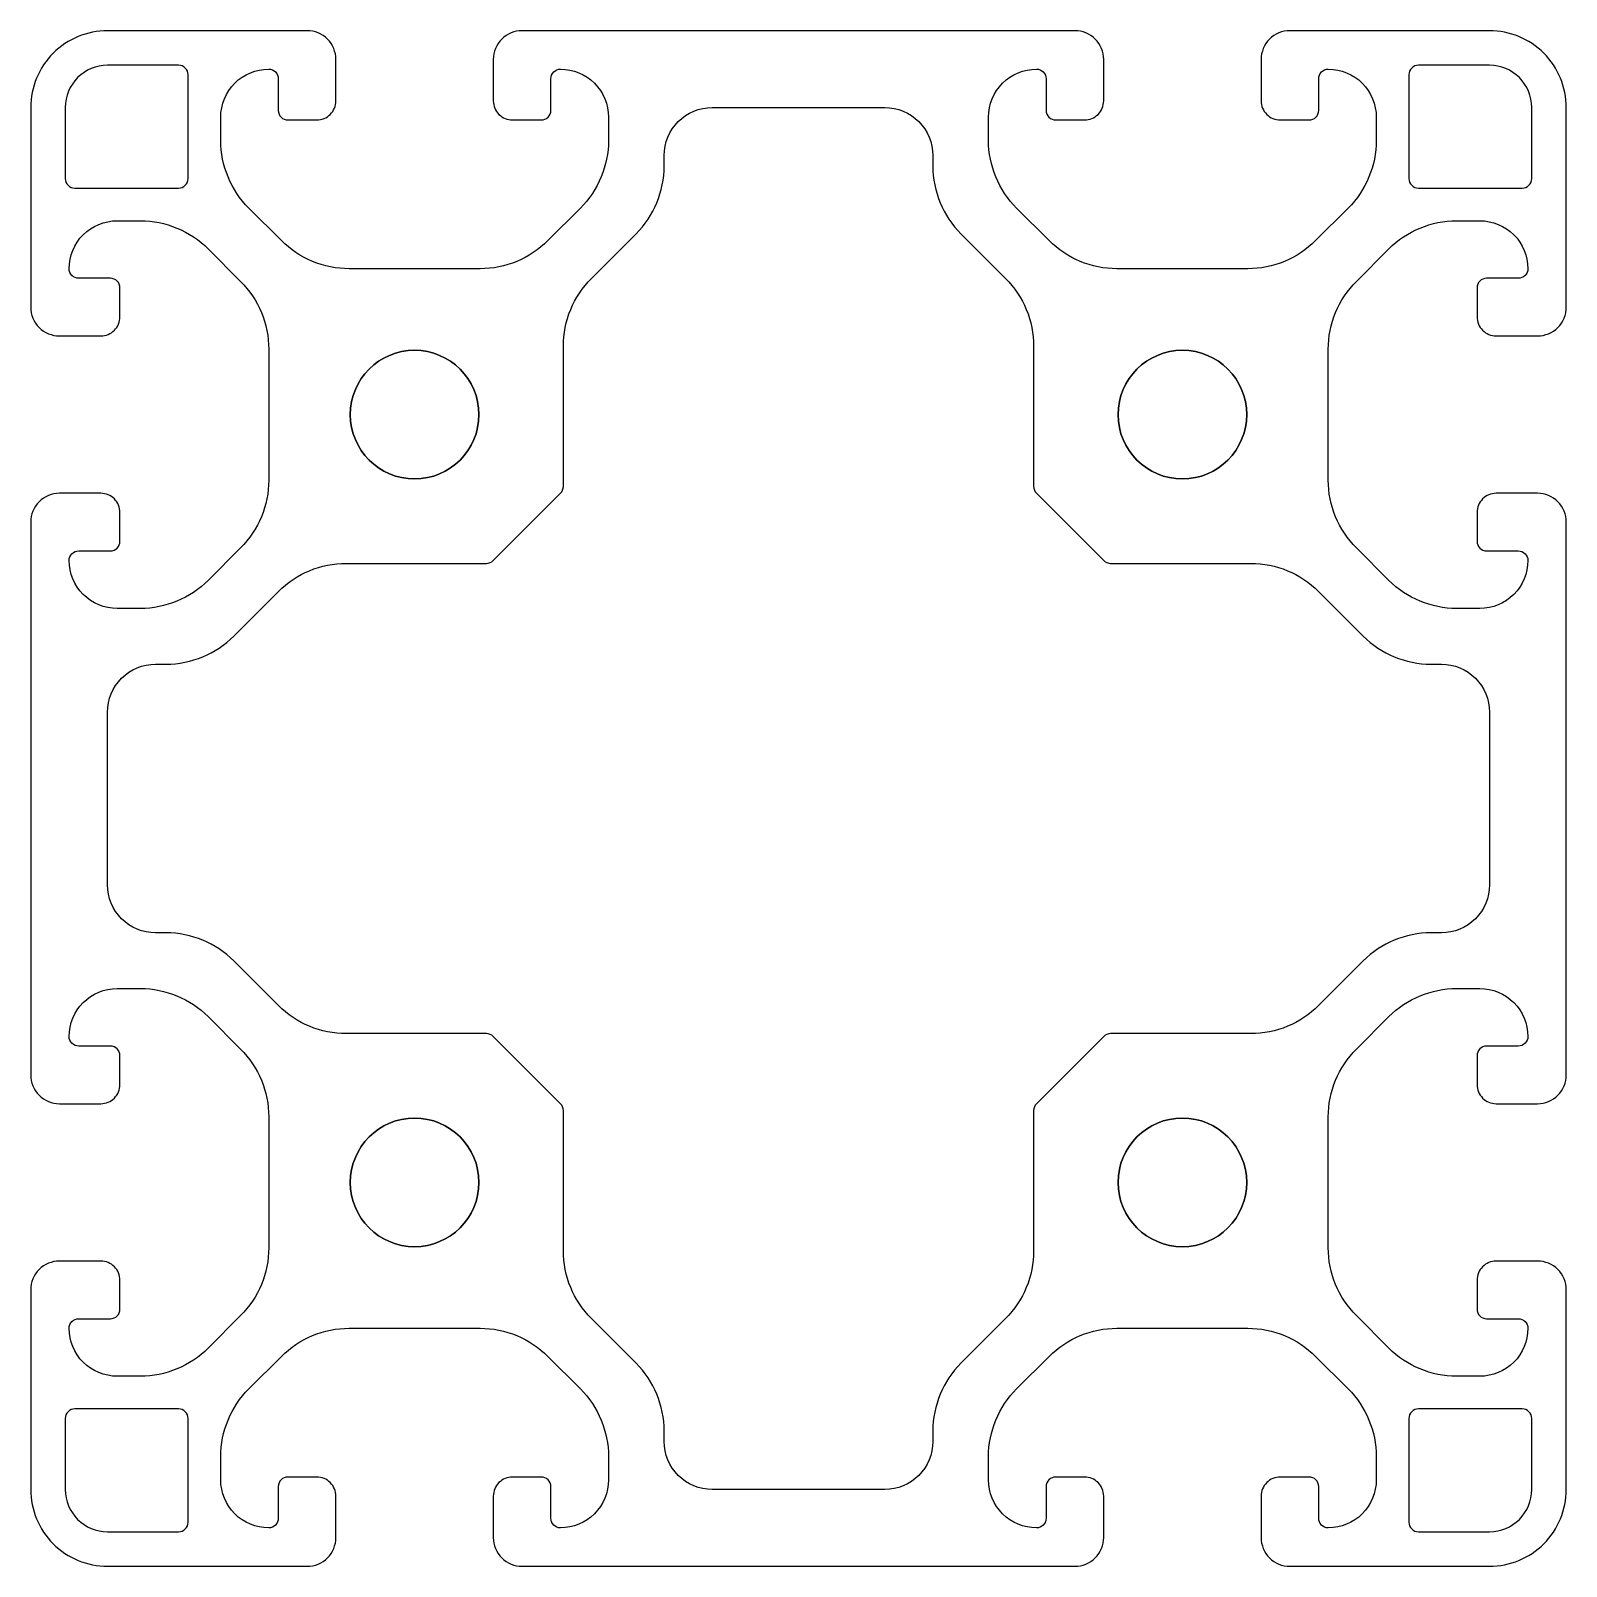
# Model space of a CAD drawing. Header units: millimetres. Extents: x -20 to 60, y -60 to 20.
import ezdxf

# ---------------------------------------------------------------- set-up
doc = ezdxf.new("R2010")
doc.units = ezdxf.units.MM
doc.layers.get('0').update_dxf_attribs({"linetype": 'CONTINUOUS'})

msp = doc.modelspace()

# ---------------------------------------------------------------- linework, layer by layer
for points in [[(58.5, -35.9, 0.414214), (60, -34.4), (60, -5.6, 0.414214), (58.5, -4.1), (56.35, -4.1, 0.414214), (55.35, -5.1), (55.35, -6.6, 0.414214), (55.85, -7.1), (57.5, -7.1, -0.414214), (58, -7.6, -0.414214), (55.5, -10.1), (54.292, -10.1, -0.198912), (50.757, -8.636), (49.064, -6.943, -0.198912), (47.6, -3.408), (47.6, 3.408, -0.198912), (49.064, 6.943), (50.757, 8.636, -0.198912), (54.292, 10.1), (55.5, 10.1, -0.414214), (58, 7.6, -0.414214), (57.5, 7.1), (55.85, 7.1, 0.414214), (55.35, 6.6), (55.35, 5.1, 0.414214), (56.35, 4.1), (58.5, 4.1, 0.414214), (60, 5.6), (60, 16, 0.414214), (56, 20), (45.6, 20, 0.414214), (44.1, 18.5), (44.1, 16.35, 0.414214), (45.1, 15.35), (46.6, 15.35, 0.414214), (47.1, 15.85), (47.1, 17.5, -0.414214), (47.6, 18, -0.414214), (50.1, 15.5), (50.1, 14.292, -0.198912), (48.636, 10.757), (46.943, 9.064, -0.198912), (43.408, 7.6), (36.592, 7.6, -0.198912), (33.057, 9.064), (31.364, 10.757, -0.198912), (29.9, 14.292), (29.9, 15.5, -0.414214), (32.4, 18, -0.414214), (32.9, 17.5), (32.9, 15.85, 0.414214), (33.4, 15.35), (34.9, 15.35, 0.414214), (35.9, 16.35), (35.9, 18.5, 0.414214), (34.4, 20), (5.6, 20, 0.414214), (4.1, 18.5), (4.1, 16.35, 0.414214), (5.1, 15.35), (6.6, 15.35, 0.414214), (7.1, 15.85), (7.1, 17.5, -0.414214), (7.6, 18, -0.414214), (10.1, 15.5), (10.1, 14.292, -0.198912), (8.636, 10.757), (6.943, 9.064, -0.198912), (3.408, 7.6), (-3.408, 7.6, -0.198912), (-6.943, 9.064), (-8.636, 10.757, -0.198912), (-10.1, 14.292), (-10.1, 15.5, -0.414214), (-7.6, 18, -0.414214), (-7.1, 17.5), (-7.1, 15.85, 0.414214), (-6.6, 15.35), (-5.1, 15.35, 0.414214), (-4.1, 16.35), (-4.1, 18.5, 0.414214), (-5.6, 20), (-16, 20, 0.414214), (-20, 16), (-20, 5.6, 0.414214), (-18.5, 4.1), (-16.35, 4.1, 0.414214), (-15.35, 5.1), (-15.35, 6.6, 0.414214), (-15.85, 7.1), (-17.5, 7.1, -0.414214), (-18, 7.6, -0.414214), (-15.5, 10.1), (-14.292, 10.1, -0.198912), (-10.757, 8.636), (-9.064, 6.943, -0.198912), (-7.6, 3.408), (-7.6, -3.408, -0.198912), (-9.064, -6.943), (-10.757, -8.636, -0.198912), (-14.292, -10.1), (-15.5, -10.1, -0.414214), (-18, -7.6, -0.414214), (-17.5, -7.1), (-15.85, -7.1, 0.414214), (-15.35, -6.6), (-15.35, -5.1, 0.414214), (-16.35, -4.1), (-18.5, -4.1, 0.414214), (-20, -5.6), (-20, -34.4, 0.414214), (-18.5, -35.9), (-16.35, -35.9, 0.414214), (-15.35, -34.9), (-15.35, -33.4, 0.414214), (-15.85, -32.9), (-17.5, -32.9, -0.414214), (-18, -32.4, -0.414214), (-15.5, -29.9), (-14.292, -29.9, -0.198912), (-10.757, -31.364), (-9.064, -33.057, -0.198912), (-7.6, -36.592), (-7.6, -43.408, -0.198912), (-9.064, -46.943), (-10.757, -48.636, -0.198912), (-14.292, -50.1), (-15.5, -50.1, -0.414214), (-18, -47.6, -0.414214), (-17.5, -47.1), (-15.85, -47.1, 0.414214), (-15.35, -46.6), (-15.35, -45.1, 0.414214), (-16.35, -44.1), (-18.5, -44.1, 0.414214), (-20, -45.6), (-20, -56, 0.414214), (-16, -60), (-5.6, -60, 0.414214), (-4.1, -58.5), (-4.1, -56.35, 0.414214), (-5.1, -55.35), (-6.6, -55.35, 0.414214), (-7.1, -55.85), (-7.1, -57.5, -0.414214), (-7.6, -58, -0.414214), (-10.1, -55.5), (-10.1, -54.292, -0.198912), (-8.636, -50.757), (-6.943, -49.064, -0.198912), (-3.408, -47.6), (3.408, -47.6, -0.198912), (6.943, -49.064), (8.636, -50.757, -0.198912), (10.1, -54.292), (10.1, -55.5, -0.414214), (7.6, -58, -0.414214), (7.1, -57.5), (7.1, -55.85, 0.414214), (6.6, -55.35), (5.1, -55.35, 0.414214), (4.1, -56.35), (4.1, -58.5, 0.414214), (5.6, -60), (34.4, -60, 0.414214), (35.9, -58.5), (35.9, -56.35, 0.414214), (34.9, -55.35), (33.4, -55.35, 0.414214), (32.9, -55.85), (32.9, -57.5, -0.414214), (32.4, -58, -0.414214), (29.9, -55.5), (29.9, -54.292, -0.198912), (31.364, -50.757), (33.057, -49.064, -0.198912), (36.592, -47.6), (43.408, -47.6, -0.198912), (46.943, -49.064), (48.636, -50.757, -0.198912), (50.1, -54.292), (50.1, -55.5, -0.414214), (47.6, -58, -0.414214), (47.1, -57.5), (47.1, -55.85, 0.414214), (46.6, -55.35), (45.1, -55.35, 0.414214), (44.1, -56.35), (44.1, -58.5, 0.414214), (45.6, -60), (56, -60, 0.414214), (60, -56), (60, -45.6, 0.414214), (58.5, -44.1), (56.35, -44.1, 0.414214), (55.35, -45.1), (55.35, -46.6, 0.414214), (55.85, -47.1), (57.5, -47.1, -0.414214), (58, -47.6, -0.414214), (55.5, -50.1), (54.292, -50.1, -0.198912), (50.757, -48.636), (49.064, -46.943, -0.198912), (47.6, -43.408), (47.6, -36.592, -0.198912), (49.064, -33.057), (50.757, -31.364, -0.198912), (54.292, -29.9), (55.5, -29.9, -0.414214), (58, -32.4, -0.414214), (57.5, -32.9), (55.85, -32.9, 0.414214), (55.35, -33.4), (55.35, -34.9, 0.414214), (56.35, -35.9)], [(58.5, -35.9, 0.414214), (60, -34.4), (60, -5.6, 0.414214), (58.5, -4.1), (56.35, -4.1, 0.414214), (55.35, -5.1), (55.35, -6.6, 0.414214), (55.85, -7.1), (57.5, -7.1, -0.414214), (58, -7.6, -0.414214), (55.5, -10.1), (54.292, -10.1, -0.198912), (50.757, -8.636), (49.064, -6.943, -0.198912), (47.6, -3.408), (47.6, 3.408, -0.198912), (49.064, 6.943), (50.757, 8.636, -0.198912), (54.292, 10.1), (55.5, 10.1, -0.414214), (58, 7.6, -0.414214), (57.5, 7.1), (55.85, 7.1, 0.414214), (55.35, 6.6), (55.35, 5.1, 0.414214), (56.35, 4.1), (58.5, 4.1, 0.414214), (60, 5.6), (60, 16, 0.414214), (56, 20), (45.6, 20, 0.414214), (44.1, 18.5), (44.1, 16.35, 0.414214), (45.1, 15.35), (46.6, 15.35, 0.414214), (47.1, 15.85), (47.1, 17.5, -0.414214), (47.6, 18, -0.414214), (50.1, 15.5), (50.1, 14.292, -0.198912), (48.636, 10.757), (46.943, 9.064, -0.198912), (43.408, 7.6), (36.592, 7.6, -0.198912), (33.057, 9.064), (31.364, 10.757, -0.198912), (29.9, 14.292), (29.9, 15.5, -0.414214), (32.4, 18, -0.414214), (32.9, 17.5), (32.9, 15.85, 0.414214), (33.4, 15.35), (34.9, 15.35, 0.414214), (35.9, 16.35), (35.9, 18.5, 0.414214), (34.4, 20), (5.6, 20, 0.414214), (4.1, 18.5), (4.1, 16.35, 0.414214), (5.1, 15.35), (6.6, 15.35, 0.414214), (7.1, 15.85), (7.1, 17.5, -0.414214), (7.6, 18, -0.414214), (10.1, 15.5), (10.1, 14.292, -0.198912), (8.636, 10.757), (6.943, 9.064, -0.198912), (3.408, 7.6), (-3.408, 7.6, -0.198912), (-6.943, 9.064), (-8.636, 10.757, -0.198912), (-10.1, 14.292), (-10.1, 15.5, -0.414214), (-7.6, 18, -0.414214), (-7.1, 17.5), (-7.1, 15.85, 0.414214), (-6.6, 15.35), (-5.1, 15.35, 0.414214), (-4.1, 16.35), (-4.1, 18.5, 0.414214), (-5.6, 20), (-16, 20, 0.414214), (-20, 16), (-20, 5.6, 0.414214), (-18.5, 4.1), (-16.35, 4.1, 0.414214), (-15.35, 5.1), (-15.35, 6.6, 0.414214), (-15.85, 7.1), (-17.5, 7.1, -0.414214), (-18, 7.6, -0.414214), (-15.5, 10.1), (-14.292, 10.1, -0.198912), (-10.757, 8.636), (-9.064, 6.943, -0.198912), (-7.6, 3.408), (-7.6, -3.408, -0.198912), (-9.064, -6.943), (-10.757, -8.636, -0.198912), (-14.292, -10.1), (-15.5, -10.1, -0.414214), (-18, -7.6, -0.414214), (-17.5, -7.1), (-15.85, -7.1, 0.414214), (-15.35, -6.6), (-15.35, -5.1, 0.414214), (-16.35, -4.1), (-18.5, -4.1, 0.414214), (-20, -5.6), (-20, -34.4, 0.414214), (-18.5, -35.9), (-16.35, -35.9, 0.414214), (-15.35, -34.9), (-15.35, -33.4, 0.414214), (-15.85, -32.9), (-17.5, -32.9, -0.414214), (-18, -32.4, -0.414214), (-15.5, -29.9), (-14.292, -29.9, -0.198912), (-10.757, -31.364), (-9.064, -33.057, -0.198912), (-7.6, -36.592), (-7.6, -43.408, -0.198912), (-9.064, -46.943), (-10.757, -48.636, -0.198912), (-14.292, -50.1), (-15.5, -50.1, -0.414214), (-18, -47.6, -0.414214), (-17.5, -47.1), (-15.85, -47.1, 0.414214), (-15.35, -46.6), (-15.35, -45.1, 0.414214), (-16.35, -44.1), (-18.5, -44.1, 0.414214), (-20, -45.6), (-20, -56, 0.414214), (-16, -60), (-5.6, -60, 0.414214), (-4.1, -58.5), (-4.1, -56.35, 0.414214), (-5.1, -55.35), (-6.6, -55.35, 0.414214), (-7.1, -55.85), (-7.1, -57.5, -0.414214), (-7.6, -58, -0.414214), (-10.1, -55.5), (-10.1, -54.292, -0.198912), (-8.636, -50.757), (-6.943, -49.064, -0.198912), (-3.408, -47.6), (3.408, -47.6, -0.198912), (6.943, -49.064), (8.636, -50.757, -0.198912), (10.1, -54.292), (10.1, -55.5, -0.414214), (7.6, -58, -0.414214), (7.1, -57.5), (7.1, -55.85, 0.414214), (6.6, -55.35), (5.1, -55.35, 0.414214), (4.1, -56.35), (4.1, -58.5, 0.414214), (5.6, -60), (34.4, -60, 0.414214), (35.9, -58.5), (35.9, -56.35, 0.414214), (34.9, -55.35), (33.4, -55.35, 0.414214), (32.9, -55.85), (32.9, -57.5, -0.414214), (32.4, -58, -0.414214), (29.9, -55.5), (29.9, -54.292, -0.198912), (31.364, -50.757), (33.057, -49.064, -0.198912), (36.592, -47.6), (43.408, -47.6, -0.198912), (46.943, -49.064), (48.636, -50.757, -0.198912), (50.1, -54.292), (50.1, -55.5, -0.414214), (47.6, -58, -0.414214), (47.1, -57.5), (47.1, -55.85, 0.414214), (46.6, -55.35), (45.1, -55.35, 0.414214), (44.1, -56.35), (44.1, -58.5, 0.414214), (45.6, -60), (56, -60, 0.414214), (60, -56), (60, -45.6, 0.414214), (58.5, -44.1), (56.35, -44.1, 0.414214), (55.35, -45.1), (55.35, -46.6, 0.414214), (55.85, -47.1), (57.5, -47.1, -0.414214), (58, -47.6, -0.414214), (55.5, -50.1), (54.292, -50.1, -0.198912), (50.757, -48.636), (49.064, -46.943, -0.198912), (47.6, -43.408), (47.6, -36.592, -0.198912), (49.064, -33.057), (50.757, -31.364, -0.198912), (54.292, -29.9), (55.5, -29.9, -0.414214), (58, -32.4, -0.414214), (57.5, -32.9), (55.85, -32.9, 0.414214), (55.35, -33.4), (55.35, -34.9, 0.414214), (56.35, -35.9)], [(-18.2, 12.3, 0.414214), (-17.7, 11.8), (-12.3, 11.8, 0.414213), (-11.8, 12.3), (-11.8, 17.7, 0.414214), (-12.3, 18.2), (-16, 18.2, 0.414214), (-18.2, 16)], [(-18.2, 12.3, 0.414214), (-17.7, 11.8), (-12.3, 11.8, 0.414213), (-11.8, 12.3), (-11.8, 17.7, 0.414214), (-12.3, 18.2), (-16, 18.2, 0.414214), (-18.2, 16)], [(57.7, 11.8, 0.414214), (58.2, 12.3), (58.2, 16, 0.414214), (56, 18.2), (52.3, 18.2, 0.414214), (51.8, 17.7), (51.8, 12.3, 0.414213), (52.3, 11.8)], [(57.7, 11.8, 0.414214), (58.2, 12.3), (58.2, 16, 0.414214), (56, 18.2), (52.3, 18.2, 0.414214), (51.8, 17.7), (51.8, 12.3, 0.414213), (52.3, 11.8)], [(-9.414, -28.464, 0.198912), (-12.95, -27), (-13.5, -27, -0.414214), (-16, -24.5), (-16, -15.5, -0.414214), (-13.5, -13), (-12.95, -13, 0.198912), (-9.414, -11.536), (-7.093, -9.214, -0.198912), (-3.558, -7.75), (3.743, -7.75, 0.198912), (4.096, -7.604), (7.604, -4.096, 0.198912), (7.75, -3.743), (7.75, 3.558, -0.198912), (9.214, 7.093), (11.536, 9.414, 0.198912), (13, 12.95), (13, 13.5, -0.414214), (15.5, 16), (24.5, 16, -0.414214), (27, 13.5), (27, 12.95, 0.198912), (28.464, 9.414), (30.786, 7.093, -0.198912), (32.25, 3.558), (32.25, -3.743, 0.198912), (32.396, -4.096), (35.904, -7.604, 0.198912), (36.257, -7.75), (43.558, -7.75, -0.198912), (47.093, -9.214), (49.414, -11.536, 0.198912), (52.95, -13), (53.5, -13, -0.414214), (56, -15.5), (56, -24.5, -0.414214), (53.5, -27), (52.95, -27, 0.198912), (49.414, -28.464), (47.093, -30.786, -0.198912), (43.558, -32.25), (36.257, -32.25, 0.198912), (35.904, -32.396), (32.396, -35.904, 0.198912), (32.25, -36.257), (32.25, -43.558, -0.198912), (30.786, -47.093), (28.464, -49.414, 0.198912), (27, -52.95), (27, -53.5, -0.414214), (24.5, -56), (15.5, -56, -0.414214), (13, -53.5), (13, -52.95, 0.198912), (11.536, -49.414), (9.214, -47.093, -0.198912), (7.75, -43.558), (7.75, -36.257, 0.198912), (7.604, -35.904), (4.096, -32.396, 0.198912), (3.743, -32.25), (-3.558, -32.25, -0.198912), (-7.093, -30.786)], [(-9.414, -28.464, 0.198912), (-12.95, -27), (-13.5, -27, -0.414214), (-16, -24.5), (-16, -15.5, -0.414214), (-13.5, -13), (-12.95, -13, 0.198912), (-9.414, -11.536), (-7.093, -9.214, -0.198912), (-3.558, -7.75), (3.743, -7.75, 0.198912), (4.096, -7.604), (7.604, -4.096, 0.198912), (7.75, -3.743), (7.75, 3.558, -0.198912), (9.214, 7.093), (11.536, 9.414, 0.198912), (13, 12.95), (13, 13.5, -0.414214), (15.5, 16), (24.5, 16, -0.414214), (27, 13.5), (27, 12.95, 0.198912), (28.464, 9.414), (30.786, 7.093, -0.198912), (32.25, 3.558), (32.25, -3.743, 0.198912), (32.396, -4.096), (35.904, -7.604, 0.198912), (36.257, -7.75), (43.558, -7.75, -0.198912), (47.093, -9.214), (49.414, -11.536, 0.198912), (52.95, -13), (53.5, -13, -0.414214), (56, -15.5), (56, -24.5, -0.414214), (53.5, -27), (52.95, -27, 0.198912), (49.414, -28.464), (47.093, -30.786, -0.198912), (43.558, -32.25), (36.257, -32.25, 0.198912), (35.904, -32.396), (32.396, -35.904, 0.198912), (32.25, -36.257), (32.25, -43.558, -0.198912), (30.786, -47.093), (28.464, -49.414, 0.198912), (27, -52.95), (27, -53.5, -0.414214), (24.5, -56), (15.5, -56, -0.414214), (13, -53.5), (13, -52.95, 0.198912), (11.536, -49.414), (9.214, -47.093, -0.198912), (7.75, -43.558), (7.75, -36.257, 0.198912), (7.604, -35.904), (4.096, -32.396, 0.198912), (3.743, -32.25), (-3.558, -32.25, -0.198912), (-7.093, -30.786)], [(-17.7, -51.8, 0.414214), (-18.2, -52.3), (-18.2, -56, 0.414214), (-16, -58.2), (-12.3, -58.2, 0.414214), (-11.8, -57.7), (-11.8, -52.3, 0.414213), (-12.3, -51.8)], [(-17.7, -51.8, 0.414214), (-18.2, -52.3), (-18.2, -56, 0.414214), (-16, -58.2), (-12.3, -58.2, 0.414214), (-11.8, -57.7), (-11.8, -52.3, 0.414213), (-12.3, -51.8)], [(58.2, -52.3, 0.414214), (57.7, -51.8), (52.3, -51.8, 0.414213), (51.8, -52.3), (51.8, -57.7, 0.414214), (52.3, -58.2), (56, -58.2, 0.414214), (58.2, -56)], [(58.2, -52.3, 0.414214), (57.7, -51.8), (52.3, -51.8, 0.414213), (51.8, -52.3), (51.8, -57.7, 0.414214), (52.3, -58.2), (56, -58.2, 0.414214), (58.2, -56)]]:
    msp.add_lwpolyline(points, format="xyb", close=True)
at = {"extrusion": (0, 0, -1)}
for centre in [(0, 0), (-40, 0), (0, -40), (-40, -40)]:
    msp.add_circle(centre, 3.35, dxfattribs=at)
for centre in [(0, 0), (40, 0), (0, -40), (40, -40)]:
    msp.add_circle(centre, 3.35)

doc.saveas('drawing.dxf')
